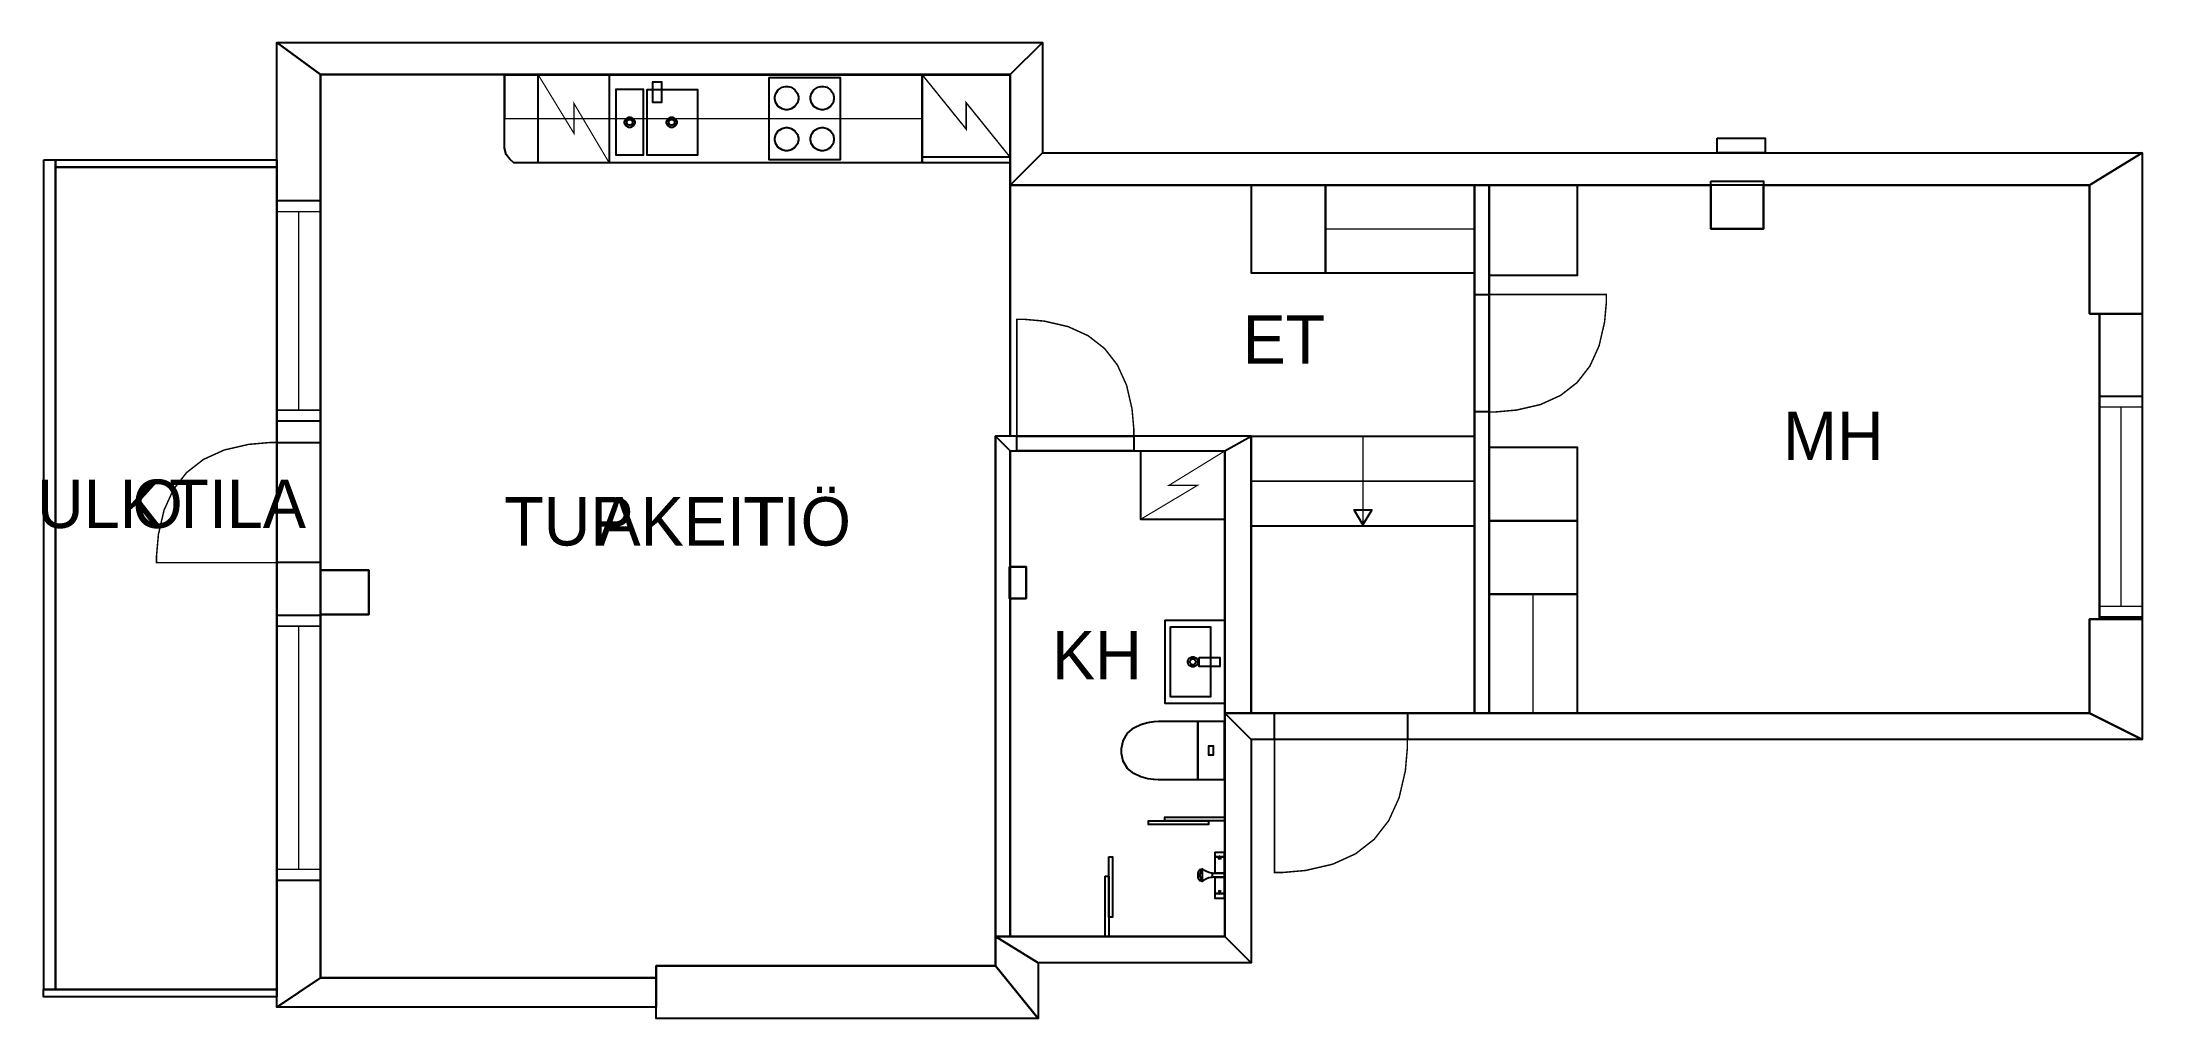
# Model space of a CAD drawing. Extents: x 1.3 to 16.3, y 0 to 6.9.
import ezdxf

# ---------------------------------------------------------------- set-up
doc = ezdxf.new("R2010")
doc.units = 0
doc.layers.get('0').update_dxf_attribs({"linetype": 'CONTINUOUS'})

msp = doc.modelspace()

# ---------------------------------------------------------------- linework, layer by layer
at = {"color": 0}
for points, const_width in [([(8.21197, 6.70801), (3.31375, 6.70801), (3.00125, 6.93718), (8.44114, 6.93718), (8.21197, 6.70801)], 0.002083), ([(3.31375, 6.70801), (3.31375, 0.29221), (3.00125, 0.083876), (3.00125, 6.93718), (3.31375, 6.70801)], 0.002083), ([(8.21197, 5.92356), (8.21197, 6.70801), (8.44114, 6.93718), (8.44114, 6.15272), (8.21197, 5.92356)], 0.002083), ([(7.58703, 6.08111), (4.6869, 6.08111), (4.65793, 6.10818), (4.63129, 6.1415), (4.62017, 6.18599), (4.62017, 6.70649), (7.58703, 6.70703), (7.58703, 6.08111)], 0.010417), ([(4.62181, 6.70708), (7.58703, 6.70708), (7.58703, 6.39458), (4.62181, 6.39458), (4.62181, 6.70708)], 0.010417), ([(4.85949, 6.70611), (5.36431, 6.70611), (5.36431, 6.08111), (4.85949, 6.08111), (4.85949, 6.70611)], 0.008415), ([(5.41249, 6.6046), (5.60487, 6.6046), (5.60487, 6.13585), (5.41249, 6.13585), (5.41249, 6.6046)], 0.010417), ([(5.63374, 6.60357), (5.98975, 6.60357), (5.98975, 6.13482), (5.63374, 6.13482), (5.63374, 6.60357)], 0.010417), ([(5.67225, 6.65668), (5.73475, 6.65668), (5.73475, 6.51085), (5.67225, 6.51085), (5.67225, 6.65668)], 0.010417), ([(6.5, 6.6869), (7.00336, 6.6869), (7.00336, 6.10357), (6.5, 6.10357), (6.5, 6.6869)], 0.010417), ([(6.70714, 6.54107), (6.70714, 6.53299), (6.70057, 6.50863), (6.68272, 6.48215), (6.65619, 6.46431), (6.63189, 6.45774), (6.62381, 6.45774), (6.61567, 6.45774), (6.59131, 6.46431), (6.56483, 6.48215), (6.54699, 6.50863), (6.54047, 6.53299), (6.54047, 6.54107), (6.54047, 6.54921), (6.54699, 6.57351), (6.56483, 6.59999), (6.59131, 6.61789), (6.61567, 6.6244), (6.62381, 6.6244), (6.63189, 6.6244), (6.65619, 6.61789), (6.68272, 6.59999), (6.70057, 6.57351), (6.70714, 6.54921), (6.70714, 6.54107)], 0.010417), ([(6.96018, 6.54107), (6.96018, 6.53299), (6.95361, 6.50863), (6.93576, 6.48215), (6.90924, 6.46431), (6.88493, 6.45774), (6.87685, 6.45774), (6.86871, 6.45774), (6.8444, 6.46431), (6.81793, 6.48215), (6.80003, 6.50863), (6.79351, 6.53299), (6.79351, 6.54107), (6.79351, 6.54921), (6.80003, 6.57351), (6.81793, 6.59999), (6.8444, 6.61789), (6.86871, 6.6244), (6.87685, 6.6244), (6.88493, 6.6244), (6.90924, 6.61789), (6.93576, 6.59999), (6.95361, 6.57351), (6.96018, 6.54921), (6.96018, 6.54107)], 0.010417), ([(7.58703, 6.70708), (8.21203, 6.70708), (8.21203, 6.08208), (7.58703, 6.08208), (7.58703, 6.70708)], 0.010417), ([(5.54514, 6.36919), (5.54514, 6.36279), (5.53444, 6.34343), (5.51508, 6.33274), (5.50868, 6.33274), (5.50222, 6.33274), (5.48286, 6.34343), (5.47222, 6.36279), (5.47222, 6.36919), (5.47222, 6.37565), (5.48286, 6.39501), (5.50222, 6.40565), (5.50868, 6.40565), (5.51508, 6.40565), (5.53444, 6.39501), (5.54514, 6.37565), (5.54514, 6.36919)], 0.008333), ([(5.52951, 6.36919), (5.52951, 6.36556), (5.52339, 6.35449), (5.51232, 6.34836), (5.50868, 6.34836), (5.50499, 6.34836), (5.49393, 6.35449), (5.48785, 6.36556), (5.48785, 6.36919), (5.48785, 6.37289), (5.49393, 6.38396), (5.50499, 6.39003), (5.50868, 6.39003), (5.51232, 6.39003), (5.52339, 6.38396), (5.52951, 6.37289), (5.52951, 6.36919)], 0.008333), ([(5.84343, 6.36919), (5.84343, 6.36279), (5.83274, 6.34343), (5.81337, 6.33274), (5.80697, 6.33274), (5.80051, 6.33274), (5.78114, 6.34343), (5.77051, 6.36279), (5.77051, 6.36919), (5.77051, 6.37565), (5.78114, 6.39501), (5.80051, 6.40565), (5.80697, 6.40565), (5.81337, 6.40565), (5.83274, 6.39501), (5.84343, 6.37565), (5.84343, 6.36919)], 0.008333), ([(5.82781, 6.36919), (5.82781, 6.36556), (5.82167, 6.35449), (5.8106, 6.34836), (5.80697, 6.34836), (5.80328, 6.34836), (5.79221, 6.35449), (5.78614, 6.36556), (5.78614, 6.36919), (5.78614, 6.37289), (5.79221, 6.38396), (5.80328, 6.39003), (5.80697, 6.39003), (5.8106, 6.39003), (5.82167, 6.38396), (5.82781, 6.37289), (5.82781, 6.36919)], 0.008333), ([(6.70714, 6.2494), (6.70714, 6.24132), (6.70057, 6.21696), (6.68272, 6.19049), (6.65619, 6.17264), (6.63189, 6.16607), (6.62381, 6.16607), (6.61567, 6.16607), (6.59131, 6.17264), (6.56483, 6.19049), (6.54699, 6.21696), (6.54047, 6.24132), (6.54047, 6.2494), (6.54047, 6.25754), (6.54699, 6.28185), (6.56483, 6.30832), (6.59131, 6.32622), (6.61567, 6.33274), (6.62381, 6.33274), (6.63189, 6.33274), (6.65619, 6.32622), (6.68272, 6.30832), (6.70057, 6.28185), (6.70714, 6.25754), (6.70714, 6.2494)], 0.010417), ([(6.96018, 6.2494), (6.96018, 6.24132), (6.95361, 6.21696), (6.93576, 6.19049), (6.90924, 6.17264), (6.88493, 6.16607), (6.87685, 6.16607), (6.86871, 6.16607), (6.8444, 6.17264), (6.81793, 6.19049), (6.80003, 6.21696), (6.79351, 6.24132), (6.79351, 6.2494), (6.79351, 6.25754), (6.80003, 6.28185), (6.81793, 6.30832), (6.8444, 6.32622), (6.86871, 6.33274), (6.87685, 6.33274), (6.88493, 6.33274), (6.90924, 6.32622), (6.93576, 6.30832), (6.95361, 6.28185), (6.96018, 6.25754), (6.96018, 6.2494)], 0.010417), ([(7.58703, 6.12375), (8.21203, 6.12375), (8.21203, 6.08208), (7.58703, 6.08208), (7.58703, 6.12375)], 0.010417), ([(15.8785, 5.92356), (8.21197, 5.92356), (8.44114, 6.15272), (16.2535, 6.15272), (15.8785, 5.92356)], 0.002083), ([(13.2341, 6.25689), (13.5754, 6.25689), (13.5754, 6.15272), (13.2341, 6.15272), (13.2341, 6.25689)], 0.002083), ([(15.8785, 5.00874), (15.8785, 5.92356), (16.2535, 6.15272), (16.2535, 5.00874), (15.8785, 5.00874)], 0.002083), ([(1.34635, 6.10167), (1.43061, 6.10167), (1.43061, 0.208985), (1.34635, 0.208985), (1.34635, 6.10167)], 0.002083), ([(1.43061, 6.10167), (3.00125, 6.10167), (3.00125, 6.04958), (1.43061, 6.04958), (1.43061, 6.10167)], 0.002083), ([(1.43061, 6.04958), (3.00125, 6.04958), (3.00125, 0.208985), (1.43061, 0.208985), (1.43061, 6.04958)], 0.002083), ([(9.92671, 5.9235), (10.4528, 5.9235), (10.4528, 5.2985), (9.92671, 5.2985), (9.92671, 5.9235)], 0.010417), ([(10.4528, 5.9235), (11.5094, 5.9235), (11.5094, 5.2985), (10.4528, 5.2985), (10.4528, 5.9235)], 0.010417), ([(11.5094, 5.92356), (11.6136, 5.92356), (11.6136, 2.17176), (11.5094, 2.17176), (11.5094, 5.92356)], 0.002083), ([(11.6148, 5.9235), (11.6148, 5.28185), (12.2398, 5.28185), (12.2398, 5.9235), (11.6148, 5.9235)], 0.010417), ([(13.1882, 5.95199), (13.5633, 5.95199), (13.5633, 5.61312), (13.1882, 5.61312), (13.1882, 5.95199)], 0.002083), ([(3.00125, 5.81272), (3.31375, 5.81272), (3.31375, 4.24593), (3.00125, 4.24593), (3.00125, 5.81272)], 0.010417), ([(3.00125, 5.81272), (3.31375, 5.81272), (3.31375, 4.24593), (3.00125, 4.24593), (3.00125, 5.81272)], 0.010417), ([(11.5094, 5.14572), (11.6136, 5.14572), (11.6136, 4.31207), (11.5094, 4.31207), (11.5094, 5.14572)], 0.010417), ([(11.5094, 5.14572), (11.6136, 5.14572), (11.6136, 4.31207), (11.5094, 4.31207), (11.5094, 5.14572)], 0.010417), ([(11.6136, 4.31207), (11.6624, 4.31207), (11.8089, 4.32514), (11.9783, 4.36421), (12.1216, 4.42936), (12.2388, 4.52056), (12.33, 4.63781), (12.3951, 4.78108), (12.4342, 4.95047), (12.4473, 5.097), (12.4473, 5.14583), (11.6136, 5.14583), (11.6136, 4.31207)], 0.010417), ([(9.09033, 4.13883), (9.09033, 4.18756), (9.07731, 4.33371), (9.03836, 4.50256), (8.97342, 4.6454), (8.88249, 4.76232), (8.76557, 4.85325), (8.62272, 4.91818), (8.45383, 4.95714), (8.30772, 4.97011), (8.25906, 4.97011), (8.25906, 4.13883), (9.09033, 4.13883)], 0.010417), ([(15.9507, 5.00874), (16.2535, 5.00874), (16.2535, 2.84022), (15.9507, 2.84022), (15.9507, 5.00874)], 0.002083), ([(15.9507, 4.42437), (16.2535, 4.42437), (16.2535, 2.85346), (15.9507, 2.85346), (15.9507, 4.42437)], 0.010417), ([(15.9507, 4.42437), (16.2535, 4.42437), (16.2535, 2.85346), (15.9507, 2.85346), (15.9507, 4.42437)], 0.010417), ([(3.00125, 4.09457), (2.95122, 4.09457), (2.80122, 4.08128), (2.62788, 4.04124), (2.48122, 3.97461), (2.36122, 3.88124), (2.26785, 3.76129), (2.20122, 3.61458), (2.16118, 3.44129), (2.14789, 3.29129), (2.14789, 3.24126), (3.00125, 3.24126), (3.00125, 4.09457)], 0.010417), ([(3.00125, 4.09457), (3.31375, 4.09457), (3.31375, 3.24126), (3.00125, 3.24126), (3.00125, 4.09457)], 0.010417), ([(3.00125, 4.09457), (3.31375, 4.09457), (3.31375, 3.24126), (3.00125, 3.24126), (3.00125, 4.09457)], 0.010417), ([(8.21229, 4.03467), (9.73719, 4.03467), (9.92469, 4.13883), (8.10812, 4.13883), (8.21229, 4.03467)], 0.002083), ([(8.10812, 0.586262), (8.10812, 4.13883), (8.21229, 4.03467), (8.21229, 0.586262), (8.10812, 0.586262)], 0.002083), ([(8.25906, 4.13883), (9.09033, 4.13883), (9.09033, 4.03467), (8.25906, 4.03467), (8.25906, 4.13883)], 0.010417), ([(8.25906, 4.13883), (9.09033, 4.13883), (9.09033, 4.03467), (8.25906, 4.03467), (8.25906, 4.13883)], 0.010417), ([(9.13926, 4.03472), (9.13926, 3.54872), (9.73654, 3.54872), (9.73654, 4.03472), (9.13926, 4.03472)], 0.0081), ([(9.73719, 2.17176), (9.73719, 4.03467), (9.92469, 4.13883), (9.92469, 2.17176), (9.73719, 2.17176)], 0.002083), ([(9.92469, 4.13883), (11.5111, 4.13883), (11.5111, 3.50043), (9.92469, 3.50043), (9.92469, 4.13883)], 0.010417), ([(11.6148, 4.06076), (11.6148, 3.53911), (12.2398, 3.53911), (12.2398, 4.06076), (11.6148, 4.06076)], 0.010417), ([(11.6148, 3.53911), (11.6148, 3.01747), (12.2398, 3.01747), (12.2398, 3.53911), (11.6148, 3.53911)], 0.010417), ([(3.31375, 3.18707), (3.65603, 3.18707), (3.65603, 2.87218), (3.31375, 2.87218), (3.31375, 3.18707)], 0.002083), ([(8.20665, 3.21083), (8.32596, 3.21083), (8.32596, 2.98779), (8.20665, 2.98779), (8.20665, 3.21083)], 0.002083), ([(11.6136, 3.01742), (11.6136, 2.17182), (12.2386, 2.17182), (12.2386, 3.01742), (11.6136, 3.01742)], 0.010417), ([(3.00125, 2.86822), (3.31375, 2.86822), (3.31375, 0.984375), (3.00125, 0.984375), (3.00125, 2.86822)], 0.010417), ([(3.00125, 2.86822), (3.31375, 2.86822), (3.31375, 0.984375), (3.00125, 0.984375), (3.00125, 2.86822)], 0.010417), ([(9.31375, 2.83382), (9.31375, 2.23964), (9.73583, 2.23964), (9.73583, 2.83382), (9.31375, 2.83382)], 0.010417), ([(15.8785, 2.17176), (15.8785, 2.84022), (16.2535, 2.84022), (16.2535, 1.98426), (15.8785, 2.17176)], 0.002083), ([(9.35107, 2.78435), (9.35107, 2.28922), (9.63482, 2.28922), (9.63482, 2.78435), (9.35107, 2.78435)], 0.010417), ([(9.50933, 2.50028), (9.50287, 2.50028), (9.48351, 2.51096), (9.47288, 2.53033), (9.47288, 2.53674), (9.47288, 2.54318), (9.48351, 2.56256), (9.50287, 2.57319), (9.50933, 2.57319), (9.51574, 2.57319), (9.5351, 2.56256), (9.54579, 2.54318), (9.54579, 2.53674), (9.54579, 2.53033), (9.5351, 2.51096), (9.51574, 2.50028), (9.50933, 2.50028)], 0.008333), ([(9.50933, 2.5159), (9.50564, 2.5159), (9.49457, 2.52203), (9.4885, 2.5331), (9.4885, 2.53674), (9.4885, 2.54042), (9.49457, 2.55149), (9.50564, 2.55757), (9.50933, 2.55757), (9.51297, 2.55757), (9.52403, 2.55149), (9.53017, 2.54042), (9.53017, 2.53674), (9.53017, 2.5331), (9.52403, 2.52203), (9.51297, 2.5159), (9.50933, 2.5159)], 0.008333), ([(9.55479, 2.5664), (9.55479, 2.5039), (9.70063, 2.5039), (9.70063, 2.5664), (9.55479, 2.5664)], 0.010417), ([(9.27636, 1.69883), (9.27636, 1.69883), (9.2646, 1.69879), (9.23361, 1.70042), (9.18978, 1.70654), (9.13954, 1.71994), (9.08931, 1.74349), (9.04546, 1.77994), (9.01449, 1.83214), (9.00276, 1.88519), (9.00276, 1.90283), (9.00276, 1.92117), (9.01449, 1.97601), (9.04546, 2.03011), (9.08931, 2.06793), (9.13954, 2.09233), (9.18978, 2.10633), (9.23361, 2.11274), (9.2646, 2.11447), (9.27636, 2.11436), (9.27636, 2.11436), (9.54465, 2.1154), (9.54465, 1.69883), (9.27636, 1.69883)], 0.010417), ([(9.54465, 2.1154), (9.54465, 1.69883), (9.73193, 1.69883), (9.73193, 2.1154), (9.54465, 2.1154)], 0.010417), ([(9.73719, 2.17176), (15.8785, 2.17176), (16.2535, 1.98426), (9.92469, 1.98426), (9.73719, 2.17176)], 0.002083), ([(9.73719, 0.586262), (9.73719, 2.17176), (9.92469, 1.98426), (9.92469, 0.398762), (9.73719, 0.586262)], 0.002083), ([(10.0894, 2.17176), (11.0336, 2.17176), (11.0336, 1.98426), (10.0894, 1.98426), (10.0894, 2.17176)], 0.010417), ([(10.0894, 2.17176), (11.0336, 2.17176), (11.0336, 1.98426), (10.0894, 1.98426), (10.0894, 2.17176)], 0.010417), ([(9.6225, 1.94021), (9.6225, 1.87403), (9.65408, 1.87403), (9.65408, 1.94021), (9.6225, 1.94021)], 0.010417), ([(11.0336, 1.98426), (11.0336, 1.92899), (11.0189, 1.76297), (10.9746, 1.57118), (10.9008, 1.40886), (10.7976, 1.2761), (10.6648, 1.1728), (10.5024, 1.09901), (10.3107, 1.05474), (10.1446, 1.03998), (10.0894, 1.03998), (10.0894, 1.98426), (11.0336, 1.98426)], 0.010417), ([(9.19319, 1.40707), (9.19319, 1.38102), (9.62001, 1.38102), (9.62001, 1.40707), (9.19319, 1.40707)], 0.010417), ([(9.19319, 1.40707), (9.19319, 1.38102), (9.62001, 1.38102), (9.62001, 1.40707), (9.19319, 1.40707)], 0.010417), ([(9.31033, 1.43311), (9.31033, 1.40707), (9.73714, 1.40707), (9.73714, 1.43311), (9.31033, 1.43311)], 0.010417), ([(9.31033, 1.43311), (9.31033, 1.40707), (9.73714, 1.40707), (9.73714, 1.43311), (9.31033, 1.43311)], 0.010417), ([(8.91374, 1.15088), (8.93978, 1.15088), (8.93978, 0.724067), (8.91374, 0.724067), (8.91374, 1.15088)], 0.010417), ([(8.91374, 1.15088), (8.93978, 1.15088), (8.93978, 0.724067), (8.91374, 0.724067), (8.91374, 1.15088)], 0.010417), ([(9.6684, 1.18582), (9.6684, 1.15251), (9.73193, 1.15251), (9.73193, 1.18582), (9.6684, 1.18582)], 0.010417), ([(9.6684, 1.15251), (9.6684, 1.03581), (9.73193, 1.03581), (9.73193, 1.15251), (9.6684, 1.15251)], 0.010417), ([(9.69965, 1.15251), (9.70085, 1.14931), (9.70469, 1.13965), (9.70589, 1.13688), (9.70589, 1.13688), (9.70443, 1.13688), (9.70014, 1.13688), (9.69586, 1.13688), (9.69444, 1.13688), (9.69444, 1.13688), (9.6951, 1.13927), (9.69846, 1.14925), (9.69965, 1.15251)], 0.010417), ([(8.88769, 1.01313), (8.91374, 1.01313), (8.91374, 0.586317), (8.88769, 0.586317), (8.88769, 1.01313)], 0.010417), ([(8.88769, 1.01313), (8.91374, 1.01313), (8.91374, 0.586317), (8.88769, 0.586317), (8.88769, 1.01313)], 0.010417), ([(9.73193, 1.03581), (9.73193, 1.0077), (9.6486, 1.0077), (9.6486, 1.01476), (9.6486, 1.03054), (9.6486, 1.03581), (9.66943, 1.03581), (9.71631, 1.03581), (9.73193, 1.03581)], 0.010417), ([(9.6684, 1.0077), (9.6684, 0.891004), (9.73193, 0.891004), (9.73193, 1.0077), (9.6684, 1.0077)], 0.010417), ([(9.6684, 0.89209), (9.6684, 0.856662), (9.73193, 0.856662), (9.73193, 0.89209), (9.6684, 0.89209)], 0.010417), ([(9.69965, 0.89209), (9.70085, 0.895344), (9.70469, 0.905003), (9.70589, 0.907715), (9.70589, 0.907715), (9.70443, 0.907715), (9.70014, 0.907715), (9.69586, 0.907715), (9.69444, 0.907715), (9.69444, 0.907715), (9.6951, 0.905382), (9.69846, 0.8954), (9.69965, 0.89209)], 0.010417), ([(8.10812, 0.586262), (9.73719, 0.586262), (9.92469, 0.398762), (8.41021, 0.398762), (8.10812, 0.586262)], 0.002083), ([(8.10812, 0.377821), (8.10812, 0.586262), (8.41021, 0.398762), (8.41021, 0.002604), (8.10812, 0.377821)], 0.002083), ([(5.69781, 0.377821), (8.10812, 0.377821), (8.41021, 0.002604), (5.69781, 0.002604), (5.69781, 0.377821)], 0.002083), ([(1.34592, 0.208985), (3.00125, 0.208985), (3.00125, 0.156901), (1.34592, 0.156901), (1.34592, 0.208985)], 0.002083), ([(3.31375, 0.29221), (5.69781, 0.29221), (5.69781, 0.083876), (3.00125, 0.083876), (3.31375, 0.29221)], 0.002083)]:
    msp.add_lwpolyline(points, close=True, dxfattribs=dict(at, const_width=const_width))
for points in [[(3.31375, 6.70801), (3.31375, 0.29221), (3.00125, 0.083876), (3.00125, 6.93718), (3.31375, 6.70801)], [(8.21197, 6.70801), (3.31375, 6.70801), (3.00125, 6.93718), (8.44114, 6.93718), (8.21197, 6.70801)], [(8.21197, 5.92356), (8.21197, 6.70801), (8.44114, 6.93718), (8.44114, 6.15272), (8.21197, 5.92356)], [(15.8785, 5.92356), (8.21197, 5.92356), (8.44114, 6.15272), (16.2535, 6.15272), (15.8785, 5.92356)], [(13.2341, 6.25689), (13.5754, 6.25689), (13.5754, 6.15272), (13.2341, 6.15272), (13.2341, 6.25689)], [(15.8785, 5.00874), (15.8785, 5.92356), (16.2535, 6.15272), (16.2535, 5.00874), (15.8785, 5.00874)], [(1.43061, 6.10167), (3.00125, 6.10167), (3.00125, 6.04958), (1.43061, 6.04958), (1.43061, 6.10167)], [(11.5094, 5.92356), (11.6136, 5.92356), (11.6136, 2.17176), (11.5094, 2.17176), (11.5094, 5.92356)], [(13.1882, 5.95199), (13.5633, 5.95199), (13.5633, 5.61312), (13.1882, 5.61312), (13.1882, 5.95199)], [(15.9507, 5.00874), (16.2535, 5.00874), (16.2535, 2.84022), (15.9507, 2.84022), (15.9507, 5.00874)], [(8.10812, 0.586262), (8.10812, 4.13883), (8.21229, 4.03467), (8.21229, 0.586262), (8.10812, 0.586262)], [(8.21229, 4.03467), (9.73719, 4.03467), (9.92469, 4.13883), (8.10812, 4.13883), (8.21229, 4.03467)], [(9.73719, 2.17176), (9.73719, 4.03467), (9.92469, 4.13883), (9.92469, 2.17176), (9.73719, 2.17176)], [(3.31375, 3.18707), (3.65603, 3.18707), (3.65603, 2.87218), (3.31375, 2.87218), (3.31375, 3.18707)], [(8.20665, 3.21083), (8.32596, 3.21083), (8.32596, 2.98779), (8.20665, 2.98779), (8.20665, 3.21083)], [(15.8785, 2.17176), (15.8785, 2.84022), (16.2535, 2.84022), (16.2535, 1.98426), (15.8785, 2.17176)], [(9.73719, 0.586262), (9.73719, 2.17176), (9.92469, 1.98426), (9.92469, 0.398762), (9.73719, 0.586262)], [(9.73719, 2.17176), (15.8785, 2.17176), (16.2535, 1.98426), (9.92469, 1.98426), (9.73719, 2.17176)], [(8.10812, 0.377821), (8.10812, 0.586262), (8.41021, 0.398762), (8.41021, 0.002604), (8.10812, 0.377821)], [(8.10812, 0.586262), (9.73719, 0.586262), (9.92469, 0.398762), (8.41021, 0.398762), (8.10812, 0.586262)], [(5.69781, 0.377821), (8.10812, 0.377821), (8.41021, 0.002604), (5.69781, 0.002604), (5.69781, 0.377821)], [(1.34592, 0.208985), (3.00125, 0.208985), (3.00125, 0.156901), (1.34592, 0.156901), (1.34592, 0.208985)], [(3.31375, 0.29221), (5.69781, 0.29221), (5.69781, 0.083876), (3.00125, 0.083876), (3.31375, 0.29221)]]:
    msp.add_lwpolyline(points, close=True, dxfattribs=at)
at = {"color": 7, "const_width": 0.002083}
for points in [[(8.21197, 4.13883), (8.10812, 4.13883), (8.10812, 0.377821), (5.69781, 0.377821), (5.69781, 0.29221), (3.31375, 0.29221), (3.31375, 2.87218), (3.65603, 2.87218), (3.65603, 3.18707), (3.31375, 3.18707), (3.31375, 6.70801), (8.21197, 6.70801), (8.21197, 4.13883)], [(11.5094, 2.17176), (9.92469, 2.17176), (9.92469, 4.13883), (8.21197, 4.13883), (8.21197, 5.92356), (11.5094, 5.92356), (11.5094, 2.17176)], [(15.8785, 5.00874), (15.9507, 5.00874), (15.9507, 2.84022), (15.8785, 2.84022), (15.8785, 2.17176), (11.6136, 2.17176), (11.6136, 5.92356), (13.1882, 5.92356), (13.1882, 5.61312), (13.5633, 5.61312), (13.5633, 5.92356), (15.8785, 5.92356), (15.8785, 5.00874)], [(9.73719, 0.586262), (8.21229, 0.586262), (8.21229, 2.98779), (8.32596, 2.98779), (8.32596, 3.21083), (8.21229, 3.21083), (8.21229, 4.03467), (9.73719, 4.03467), (9.73719, 0.586262)]]:
    msp.add_lwpolyline(points, close=True, dxfattribs=at)
at = {"color": 7}
for points in [[(8.21197, 4.13883), (8.10812, 4.13883), (8.10812, 0.377821), (5.69781, 0.377821), (5.69781, 0.29221), (3.31375, 0.29221), (3.31375, 2.87218), (3.65603, 2.87218), (3.65603, 3.18707), (3.31375, 3.18707), (3.31375, 6.70801), (8.21197, 6.70801), (8.21197, 4.13883)], [(7.58703, 6.08111), (4.6869, 6.08111), (4.65793, 6.10818), (4.63129, 6.1415), (4.62017, 6.18599), (4.62017, 6.70649), (7.58703, 6.70703), (7.58703, 6.08111)], [(4.85949, 6.70611), (5.36431, 6.70611), (5.36431, 6.08111), (4.85949, 6.08111), (4.85949, 6.70611)], [(5.41249, 6.6046), (5.60487, 6.6046), (5.60487, 6.13585), (5.41249, 6.13585), (5.41249, 6.6046)], [(5.63374, 6.60357), (5.98975, 6.60357), (5.98975, 6.13482), (5.63374, 6.13482), (5.63374, 6.60357)], [(5.67225, 6.65668), (5.73475, 6.65668), (5.73475, 6.51085), (5.67225, 6.51085), (5.67225, 6.65668)], [(6.5, 6.6869), (7.00336, 6.6869), (7.00336, 6.10357), (6.5, 6.10357), (6.5, 6.6869)], [(6.70714, 6.54107), (6.70714, 6.53299), (6.70057, 6.50863), (6.68272, 6.48215), (6.65619, 6.46431), (6.63189, 6.45774), (6.62381, 6.45774), (6.61567, 6.45774), (6.59131, 6.46431), (6.56483, 6.48215), (6.54699, 6.50863), (6.54047, 6.53299), (6.54047, 6.54107), (6.54047, 6.54921), (6.54699, 6.57351), (6.56483, 6.59999), (6.59131, 6.61789), (6.61567, 6.6244), (6.62381, 6.6244), (6.63189, 6.6244), (6.65619, 6.61789), (6.68272, 6.59999), (6.70057, 6.57351), (6.70714, 6.54921), (6.70714, 6.54107)], [(6.96018, 6.54107), (6.96018, 6.53299), (6.95361, 6.50863), (6.93576, 6.48215), (6.90924, 6.46431), (6.88493, 6.45774), (6.87685, 6.45774), (6.86871, 6.45774), (6.8444, 6.46431), (6.81793, 6.48215), (6.80003, 6.50863), (6.79351, 6.53299), (6.79351, 6.54107), (6.79351, 6.54921), (6.80003, 6.57351), (6.81793, 6.59999), (6.8444, 6.61789), (6.86871, 6.6244), (6.87685, 6.6244), (6.88493, 6.6244), (6.90924, 6.61789), (6.93576, 6.59999), (6.95361, 6.57351), (6.96018, 6.54921), (6.96018, 6.54107)], [(7.58703, 6.70708), (8.21203, 6.70708), (8.21203, 6.08208), (7.58703, 6.08208), (7.58703, 6.70708)], [(5.54514, 6.36919), (5.54514, 6.36279), (5.53444, 6.34343), (5.51508, 6.33274), (5.50868, 6.33274), (5.50222, 6.33274), (5.48286, 6.34343), (5.47222, 6.36279), (5.47222, 6.36919), (5.47222, 6.37565), (5.48286, 6.39501), (5.50222, 6.40565), (5.50868, 6.40565), (5.51508, 6.40565), (5.53444, 6.39501), (5.54514, 6.37565), (5.54514, 6.36919)], [(5.52951, 6.36919), (5.52951, 6.36556), (5.52339, 6.35449), (5.51232, 6.34836), (5.50868, 6.34836), (5.50499, 6.34836), (5.49393, 6.35449), (5.48785, 6.36556), (5.48785, 6.36919), (5.48785, 6.37289), (5.49393, 6.38396), (5.50499, 6.39003), (5.50868, 6.39003), (5.51232, 6.39003), (5.52339, 6.38396), (5.52951, 6.37289), (5.52951, 6.36919)], [(5.84343, 6.36919), (5.84343, 6.36279), (5.83274, 6.34343), (5.81337, 6.33274), (5.80697, 6.33274), (5.80051, 6.33274), (5.78114, 6.34343), (5.77051, 6.36279), (5.77051, 6.36919), (5.77051, 6.37565), (5.78114, 6.39501), (5.80051, 6.40565), (5.80697, 6.40565), (5.81337, 6.40565), (5.83274, 6.39501), (5.84343, 6.37565), (5.84343, 6.36919)], [(5.82781, 6.36919), (5.82781, 6.36556), (5.82167, 6.35449), (5.8106, 6.34836), (5.80697, 6.34836), (5.80328, 6.34836), (5.79221, 6.35449), (5.78614, 6.36556), (5.78614, 6.36919), (5.78614, 6.37289), (5.79221, 6.38396), (5.80328, 6.39003), (5.80697, 6.39003), (5.8106, 6.39003), (5.82167, 6.38396), (5.82781, 6.37289), (5.82781, 6.36919)], [(6.70714, 6.2494), (6.70714, 6.24132), (6.70057, 6.21696), (6.68272, 6.19049), (6.65619, 6.17264), (6.63189, 6.16607), (6.62381, 6.16607), (6.61567, 6.16607), (6.59131, 6.17264), (6.56483, 6.19049), (6.54699, 6.21696), (6.54047, 6.24132), (6.54047, 6.2494), (6.54047, 6.25754), (6.54699, 6.28185), (6.56483, 6.30832), (6.59131, 6.32622), (6.61567, 6.33274), (6.62381, 6.33274), (6.63189, 6.33274), (6.65619, 6.32622), (6.68272, 6.30832), (6.70057, 6.28185), (6.70714, 6.25754), (6.70714, 6.2494)], [(6.96018, 6.2494), (6.96018, 6.24132), (6.95361, 6.21696), (6.93576, 6.19049), (6.90924, 6.17264), (6.88493, 6.16607), (6.87685, 6.16607), (6.86871, 6.16607), (6.8444, 6.17264), (6.81793, 6.19049), (6.80003, 6.21696), (6.79351, 6.24132), (6.79351, 6.2494), (6.79351, 6.25754), (6.80003, 6.28185), (6.81793, 6.30832), (6.8444, 6.32622), (6.86871, 6.33274), (6.87685, 6.33274), (6.88493, 6.33274), (6.90924, 6.32622), (6.93576, 6.30832), (6.95361, 6.28185), (6.96018, 6.25754), (6.96018, 6.2494)], [(7.58703, 6.12375), (8.21203, 6.12375), (8.21203, 6.08208), (7.58703, 6.08208), (7.58703, 6.12375)], [(1.34635, 6.10167), (1.43061, 6.10167), (1.43061, 0.208985), (1.34635, 0.208985), (1.34635, 6.10167)], [(1.43061, 6.04958), (3.00125, 6.04958), (3.00125, 0.208985), (1.43061, 0.208985), (1.43061, 6.04958)], [(11.5094, 2.17176), (9.92469, 2.17176), (9.92469, 4.13883), (8.21197, 4.13883), (8.21197, 5.92356), (11.5094, 5.92356), (11.5094, 2.17176)], [(9.92671, 5.9235), (10.4528, 5.9235), (10.4528, 5.2985), (9.92671, 5.2985), (9.92671, 5.9235)], [(10.4528, 5.9235), (11.5094, 5.9235), (11.5094, 5.2985), (10.4528, 5.2985), (10.4528, 5.9235)], [(15.8785, 5.00874), (15.9507, 5.00874), (15.9507, 2.84022), (15.8785, 2.84022), (15.8785, 2.17176), (11.6136, 2.17176), (11.6136, 5.92356), (13.1882, 5.92356), (13.1882, 5.61312), (13.5633, 5.61312), (13.5633, 5.92356), (15.8785, 5.92356), (15.8785, 5.00874)], [(11.6148, 5.9235), (12.2398, 5.9235), (12.2398, 5.28185), (11.6148, 5.28185), (11.6148, 5.9235)], [(3.00125, 5.81272), (3.31375, 5.81272), (3.31375, 4.24593), (3.00125, 4.24593), (3.00125, 5.81272)], [(3.00125, 5.81272), (3.31375, 5.81272), (3.31375, 4.24593), (3.00125, 4.24593), (3.00125, 5.81272)], [(11.5094, 5.14572), (11.6136, 5.14572), (11.6136, 4.31207), (11.5094, 4.31207), (11.5094, 5.14572)], [(11.5094, 5.14572), (11.6136, 5.14572), (11.6136, 4.31207), (11.5094, 4.31207), (11.5094, 5.14572)], [(15.9507, 4.42437), (16.2535, 4.42437), (16.2535, 2.85346), (15.9507, 2.85346), (15.9507, 4.42437)], [(15.9507, 4.42437), (16.2535, 4.42437), (16.2535, 2.85346), (15.9507, 2.85346), (15.9507, 4.42437)], [(3.00125, 4.09457), (3.31375, 4.09457), (3.31375, 3.24126), (3.00125, 3.24126), (3.00125, 4.09457)], [(3.00125, 4.09457), (3.31375, 4.09457), (3.31375, 3.24126), (3.00125, 3.24126), (3.00125, 4.09457)], [(9.73719, 0.586262), (8.21229, 0.586262), (8.21229, 2.98779), (8.32596, 2.98779), (8.32596, 3.21083), (8.21229, 3.21083), (8.21229, 4.03467), (9.73719, 4.03467), (9.73719, 0.586262)], [(8.25906, 4.13883), (9.09033, 4.13883), (9.09033, 4.03467), (8.25906, 4.03467), (8.25906, 4.13883)], [(8.25906, 4.13883), (9.09033, 4.13883), (9.09033, 4.03467), (8.25906, 4.03467), (8.25906, 4.13883)], [(9.13926, 4.03472), (9.73654, 4.03472), (9.73654, 3.54872), (9.13926, 3.54872), (9.13926, 4.03472)], [(9.92469, 4.13883), (11.5111, 4.13883), (11.5111, 3.50043), (9.92469, 3.50043), (9.92469, 4.13883)], [(11.6148, 4.06076), (12.2398, 4.06076), (12.2398, 3.53911), (11.6148, 3.53911), (11.6148, 4.06076)], [(11.6148, 3.53911), (12.2398, 3.53911), (12.2398, 3.01747), (11.6148, 3.01747), (11.6148, 3.53911)], [(11.6136, 3.01742), (12.2386, 3.01742), (12.2386, 2.17182), (11.6136, 2.17182), (11.6136, 3.01742)], [(3.00125, 2.86822), (3.31375, 2.86822), (3.31375, 0.984375), (3.00125, 0.984375), (3.00125, 2.86822)], [(3.00125, 2.86822), (3.31375, 2.86822), (3.31375, 0.984375), (3.00125, 0.984375), (3.00125, 2.86822)], [(9.31375, 2.83382), (9.73583, 2.83382), (9.73583, 2.23964), (9.31375, 2.23964), (9.31375, 2.83382)], [(9.35107, 2.78435), (9.63482, 2.78435), (9.63482, 2.28922), (9.35107, 2.28922), (9.35107, 2.78435)], [(9.50933, 2.50028), (9.50287, 2.50028), (9.48351, 2.51096), (9.47288, 2.53033), (9.47288, 2.53674), (9.47288, 2.54318), (9.48351, 2.56256), (9.50287, 2.57319), (9.50933, 2.57319), (9.51574, 2.57319), (9.5351, 2.56256), (9.54579, 2.54318), (9.54579, 2.53674), (9.54579, 2.53033), (9.5351, 2.51096), (9.51574, 2.50028), (9.50933, 2.50028)], [(9.50933, 2.5159), (9.50564, 2.5159), (9.49457, 2.52203), (9.4885, 2.5331), (9.4885, 2.53674), (9.4885, 2.54042), (9.49457, 2.55149), (9.50564, 2.55757), (9.50933, 2.55757), (9.51297, 2.55757), (9.52403, 2.55149), (9.53017, 2.54042), (9.53017, 2.53674), (9.53017, 2.5331), (9.52403, 2.52203), (9.51297, 2.5159), (9.50933, 2.5159)], [(9.55479, 2.5664), (9.70063, 2.5664), (9.70063, 2.5039), (9.55479, 2.5039), (9.55479, 2.5664)], [(9.27636, 1.69883), (9.27636, 1.69883), (9.2646, 1.69879), (9.23361, 1.70042), (9.18978, 1.70654), (9.13954, 1.71994), (9.08931, 1.74349), (9.04546, 1.77994), (9.01449, 1.83214), (9.00276, 1.88519), (9.00276, 1.90283), (9.00276, 1.92117), (9.01449, 1.97601), (9.04546, 2.03011), (9.08931, 2.06793), (9.13954, 2.09233), (9.18978, 2.10633), (9.23361, 2.11274), (9.2646, 2.11447), (9.27636, 2.11436), (9.27636, 2.11436), (9.54465, 2.1154), (9.54465, 1.69883), (9.27636, 1.69883)], [(9.54465, 2.1154), (9.73193, 2.1154), (9.73193, 1.69883), (9.54465, 1.69883), (9.54465, 2.1154)], [(10.0894, 2.17176), (11.0336, 2.17176), (11.0336, 1.98426), (10.0894, 1.98426), (10.0894, 2.17176)], [(10.0894, 2.17176), (11.0336, 2.17176), (11.0336, 1.98426), (10.0894, 1.98426), (10.0894, 2.17176)], [(9.6225, 1.94021), (9.65408, 1.94021), (9.65408, 1.87403), (9.6225, 1.87403), (9.6225, 1.94021)], [(9.19319, 1.40707), (9.62001, 1.40707), (9.62001, 1.38102), (9.19319, 1.38102), (9.19319, 1.40707)], [(9.19319, 1.40707), (9.62001, 1.40707), (9.62001, 1.38102), (9.19319, 1.38102), (9.19319, 1.40707)], [(9.31033, 1.43311), (9.73714, 1.43311), (9.73714, 1.40707), (9.31033, 1.40707), (9.31033, 1.43311)], [(9.31033, 1.43311), (9.73714, 1.43311), (9.73714, 1.40707), (9.31033, 1.40707), (9.31033, 1.43311)], [(8.91374, 1.15088), (8.93978, 1.15088), (8.93978, 0.724067), (8.91374, 0.724067), (8.91374, 1.15088)], [(8.91374, 1.15088), (8.93978, 1.15088), (8.93978, 0.724067), (8.91374, 0.724067), (8.91374, 1.15088)], [(9.6486, 1.03581), (9.64225, 1.03581), (9.62332, 1.0395), (9.60092, 1.04937), (9.59651, 1.05246), (9.59494, 1.05355), (9.58035, 1.06369), (9.57883, 1.06397), (9.57596, 1.06451), (9.5594, 1.06033), (9.5465, 1.04367), (9.54546, 1.03792), (9.54519, 1.03662), (9.54443, 1.02507), (9.54443, 1.02121), (9.54443, 1.0223), (9.54443, 1.01812), (9.54519, 1.00689), (9.54546, 1.00559), (9.5465, 0.999892), (9.5594, 0.983236), (9.57596, 0.979058), (9.57883, 0.979546), (9.58035, 0.979818), (9.59494, 0.990018), (9.59651, 0.991049), (9.60092, 0.994194), (9.62332, 1.00407), (9.64225, 1.0077), (9.6486, 1.0077)], [(9.57781, 1.06397), (9.57726, 1.06369), (9.56706, 1.05187), (9.558, 1.0281), (9.558, 1.02018), (9.55821, 1.01394), (9.56749, 0.991319), (9.57726, 0.980089), (9.57781, 0.979546)], [(9.6684, 1.18582), (9.73193, 1.18582), (9.73193, 1.15251), (9.6684, 1.15251), (9.6684, 1.18582)], [(9.6684, 1.15251), (9.73193, 1.15251), (9.73193, 1.03581), (9.6684, 1.03581), (9.6684, 1.15251)], [(9.69965, 1.15251), (9.70085, 1.14931), (9.70469, 1.13965), (9.70589, 1.13688), (9.70589, 1.13688), (9.70443, 1.13688), (9.70014, 1.13688), (9.69586, 1.13688), (9.69444, 1.13688), (9.69444, 1.13688), (9.6951, 1.13927), (9.69846, 1.14925), (9.69965, 1.15251)], [(8.88769, 1.01313), (8.91374, 1.01313), (8.91374, 0.586317), (8.88769, 0.586317), (8.88769, 1.01313)], [(8.88769, 1.01313), (8.91374, 1.01313), (8.91374, 0.586317), (8.88769, 0.586317), (8.88769, 1.01313)], [(9.73193, 1.03581), (9.73193, 1.0077), (9.6486, 1.0077), (9.6486, 1.01476), (9.6486, 1.03054), (9.6486, 1.03581), (9.66943, 1.03581), (9.71631, 1.03581), (9.73193, 1.03581)], [(9.6684, 1.0077), (9.73193, 1.0077), (9.73193, 0.891004), (9.6684, 0.891004), (9.6684, 1.0077)], [(9.69965, 0.89209), (9.70085, 0.895344), (9.70469, 0.905003), (9.70589, 0.907715), (9.70589, 0.907715), (9.70443, 0.907715), (9.70014, 0.907715), (9.69586, 0.907715), (9.69444, 0.907715), (9.69444, 0.907715), (9.6951, 0.905382), (9.69846, 0.8954), (9.69965, 0.89209)], [(9.6684, 0.89209), (9.73193, 0.89209), (9.73193, 0.856662), (9.6684, 0.856662), (9.6684, 0.89209)]]:
    msp.add_lwpolyline(points, close=True, dxfattribs=at)
at = {"color": 0}
for points, const_width in [([(4.85949, 6.70611), (5.11274, 6.2915), (5.11274, 6.50401), (5.3635, 6.08111)], 0.008415), ([(7.58703, 6.70708), (7.89953, 6.32058), (7.89953, 6.50808), (8.21203, 6.12061)], 0.010417), ([(3.31375, 5.73454), (3.00125, 5.73454)], 0.010417), ([(3.1575, 5.73454), (3.1575, 4.32406)], 0.010417), ([(3.31375, 4.32406), (3.00125, 4.32406)], 0.010417), ([(15.9507, 4.34631), (16.2535, 4.34631)], 0.010417), ([(16.1021, 2.93158), (16.1021, 4.34631)], 0.010417), ([(9.73654, 4.03472), (9.34033, 3.7909), (9.5434, 3.7909), (9.13926, 3.54953)], 0.0081), ([(9.92464, 4.13889), (11.5111, 4.13889)], 0.010417), ([(9.92464, 3.81967), (11.5111, 3.81967)], 0.010417), ([(9.92464, 3.50049), (11.5111, 3.50049)], 0.010417), ([(15.9507, 2.93158), (16.2535, 2.93158)], 0.010417), ([(3.31375, 2.79015), (3.00125, 2.79015)], 0.010417), ([(3.1575, 2.79015), (3.1575, 1.06245)], 0.010417), ([(3.31375, 1.06245), (3.00125, 1.06245)], 0.010417), ([(9.6486, 1.03581), (9.64225, 1.03581), (9.62332, 1.0395), (9.60092, 1.04937), (9.59651, 1.05246), (9.59494, 1.05355), (9.58035, 1.06369), (9.57883, 1.06397), (9.57596, 1.06451), (9.5594, 1.06033), (9.5465, 1.04367), (9.54546, 1.03792), (9.54519, 1.03662), (9.54443, 1.02507), (9.54443, 1.02121), (9.54443, 1.0223), (9.54443, 1.01812), (9.54519, 1.00689), (9.54546, 1.00559), (9.5465, 0.999892), (9.5594, 0.983236), (9.57596, 0.979058), (9.57883, 0.979546), (9.58035, 0.979818), (9.59494, 0.990018), (9.59651, 0.991049), (9.60092, 0.994194), (9.62332, 1.00407), (9.64225, 1.0077), (9.6486, 1.0077)], 0.010417), ([(9.57781, 1.06397), (9.57726, 1.06369), (9.56706, 1.05187), (9.558, 1.0281), (9.558, 1.02018), (9.55821, 1.01394), (9.56749, 0.991319), (9.57726, 0.980089), (9.57781, 0.979546)], 0.010417)]:
    msp.add_lwpolyline(points, dxfattribs=dict(at, const_width=const_width))
at = {"color": 253, "const_width": 0.010417}
for points in [[(10.4528, 5.611), (11.5094, 5.611)], [(11.9261, 2.17182), (11.9261, 3.01747)]]:
    msp.add_lwpolyline(points, dxfattribs=at)
at = {"color": 254, "const_width": 0.010417}
msp.add_lwpolyline([(10.7179, 4.13883), (10.7179, 3.50043)], dxfattribs=at)
msp.add_lwpolyline([(10.7804, 3.61501), (10.6554, 3.61501), (10.7179, 3.51085), (10.7804, 3.61501)], close=True, dxfattribs=at)
at = {"color": 254}
msp.add_lwpolyline([(10.7804, 3.61501), (10.6554, 3.61501), (10.7179, 3.51085), (10.7804, 3.61501)], close=True, dxfattribs=at)

# ---------------------------------------------------------------- texts
at = {"color": 0}
for s, p in [('ET', (9.86244, 4.65557)), ('MH', (13.7015, 3.96982)), ('ULK', (1.29892, 3.48757)), ('O', (1.97653, 3.48757)), ('TILA', (2.23883, 3.48757)), ('TIÖ', (6.31474, 3.36283)), ('TUP', (4.61746, 3.36283)), ('AKEIT', (5.27983, 3.36283)), ('KH', (8.50842, 2.41304))]:
    msp.add_text(s, height=0.34375, dxfattribs=at).set_placement(p)

doc.saveas('drawing.dxf')
